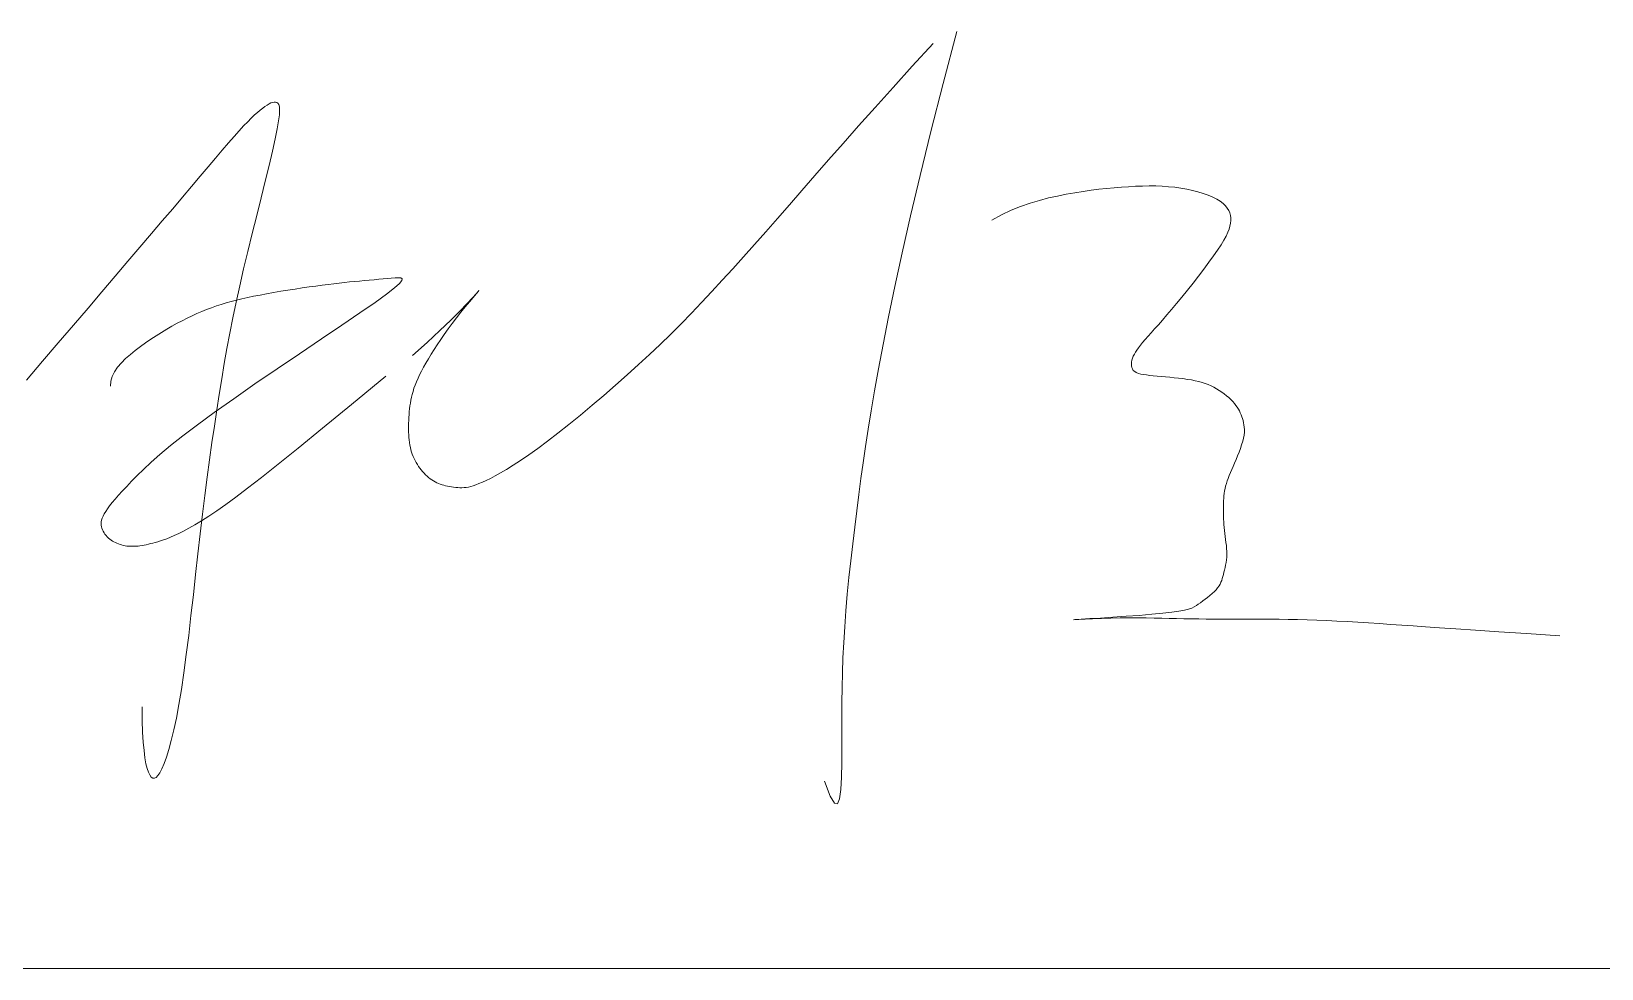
# Model space of a CAD drawing. Header units: millimetres. Extents: x 24 to 5990, y 50 to 4250.
# Drawn here: x 5768.1 to 5872.8, y 1109 to 1171.5 of the extents above; entities that cross this region are included whole.
import ezdxf

# ---------------------------------------------------------------- set-up
doc = ezdxf.new("R2010")
doc.units = ezdxf.units.MM
doc.linetypes.add('XKITLINE00', pattern=[0])
doc.layers.add('OtherObjectType', color=1, linetype='Continuous', lineweight=0)

# ---------------------------------------------------------------- blocks, each defined once
blk = doc.blocks.new('*A5')
at = {"layer": 'OtherObjectType', "color": 7, "linetype": 'XKITLINE00', "lineweight": 0}
for p, q in [((5829.82, 1171.48), (5828.9, 1168.02)), ((5826.85, 1169.16), (5828.24, 1170.67)), ((5825.57, 1167.75), (5826.85, 1169.16)), ((5828.9, 1168.02), (5828.09, 1164.82)), ((5784.22, 1166.75), (5784.33, 1166.77)), ((5784.33, 1166.77), (5784.42, 1166.77)), ((5784.42, 1166.77), (5784.5, 1166.74)), ((5824.38, 1166.42), (5825.57, 1167.75)), ((5782.8, 1165.7), (5783.02, 1165.91)), ((5783.02, 1165.91), (5783.22, 1166.08)), ((5783.22, 1166.08), (5783.39, 1166.23)), ((5783.39, 1166.23), (5783.56, 1166.36)), ((5783.56, 1166.36), (5783.71, 1166.48)), ((5783.71, 1166.48), (5783.85, 1166.57)), ((5783.85, 1166.57), (5783.99, 1166.65)), ((5783.99, 1166.65), (5784.11, 1166.71)), ((5784.11, 1166.71), (5784.22, 1166.75)), ((5784.5, 1166.74), (5784.57, 1166.69)), ((5784.57, 1166.69), (5784.63, 1166.6)), ((5784.67, 1165.92), (5784.62, 1165.51)), ((5784.63, 1166.6), (5784.67, 1166.45)), ((5784.67, 1166.45), (5784.68, 1166.23)), ((5784.68, 1166.23), (5784.67, 1165.92)), ((5823.27, 1165.18), (5824.38, 1166.42)), ((5781.65, 1164.48), (5781.99, 1164.85)), ((5781.99, 1164.85), (5782.29, 1165.18)), ((5782.29, 1165.18), (5782.56, 1165.46)), ((5782.56, 1165.46), (5782.8, 1165.7)), ((5784.53, 1164.98), (5784.39, 1164.31)), ((5784.62, 1165.51), (5784.53, 1164.98)), ((5822.24, 1164.02), (5823.27, 1165.18)), ((5828.09, 1164.82), (5827.37, 1161.88)), ((5780.86, 1163.57), (5781.28, 1164.05)), ((5781.28, 1164.05), (5781.65, 1164.48)), ((5784.39, 1164.31), (5784.21, 1163.5)), ((5821.27, 1162.91), (5822.24, 1164.02)), ((5779.92, 1162.46), (5780.41, 1163.04)), ((5780.41, 1163.04), (5780.86, 1163.57)), ((5784.21, 1163.5), (5783.98, 1162.55)), ((5820.36, 1161.87), (5821.27, 1162.91)), ((5778.82, 1161.15), (5779.39, 1161.83)), ((5779.39, 1161.83), (5779.92, 1162.46)), ((5783.98, 1162.55), (5783.73, 1161.51)), ((5819.49, 1160.87), (5820.36, 1161.87)), ((5827.37, 1161.88), (5826.73, 1159.18)), ((5778.21, 1160.43), (5778.82, 1161.15)), ((5783.73, 1161.51), (5783.45, 1160.39)), ((5818.66, 1159.92), (5819.49, 1160.87)), ((5835.93, 1160.38), (5836.53, 1160.51)), ((5836.53, 1160.51), (5837.11, 1160.63)), ((5837.11, 1160.63), (5837.68, 1160.73)), ((5837.68, 1160.73), (5838.23, 1160.82)), ((5838.23, 1160.82), (5838.77, 1160.89)), ((5838.77, 1160.89), (5839.29, 1160.96)), ((5839.29, 1160.96), (5839.8, 1161.02)), ((5839.8, 1161.02), (5840.3, 1161.06)), ((5840.3, 1161.06), (5840.79, 1161.1)), ((5840.79, 1161.1), (5841.26, 1161.13)), ((5841.26, 1161.13), (5841.73, 1161.16)), ((5841.73, 1161.16), (5842.19, 1161.17)), ((5842.19, 1161.17), (5842.63, 1161.18)), ((5842.63, 1161.18), (5843.07, 1161.18)), ((5843.07, 1161.18), (5843.5, 1161.16)), ((5843.5, 1161.16), (5843.92, 1161.13)), ((5843.92, 1161.13), (5844.34, 1161.09)), ((5844.34, 1161.09), (5844.74, 1161.04)), ((5844.74, 1161.04), (5845.14, 1160.97)), ((5845.14, 1160.97), (5845.52, 1160.88)), ((5845.52, 1160.88), (5845.89, 1160.79)), ((5845.89, 1160.79), (5846.24, 1160.68)), ((5846.24, 1160.68), (5846.57, 1160.56)), ((5846.57, 1160.56), (5846.87, 1160.43)), ((5776.87, 1158.86), (5777.56, 1159.66)), ((5777.56, 1159.66), (5778.21, 1160.43)), ((5783.45, 1160.39), (5783.16, 1159.22)), ((5817.86, 1159), (5818.66, 1159.92)), ((5832.79, 1159.25), (5833.43, 1159.56)), ((5833.43, 1159.56), (5834.07, 1159.82)), ((5834.07, 1159.82), (5834.7, 1160.04)), ((5834.7, 1160.04), (5835.32, 1160.22)), ((5835.32, 1160.22), (5835.93, 1160.38)), ((5846.87, 1160.43), (5847.14, 1160.3)), ((5847.14, 1160.3), (5847.37, 1160.16)), ((5847.37, 1160.16), (5847.56, 1160.01)), ((5847.56, 1160.01), (5847.72, 1159.86)), ((5847.72, 1159.86), (5847.84, 1159.71)), ((5847.84, 1159.71), (5847.94, 1159.55)), ((5847.94, 1159.55), (5848.01, 1159.39)), ((5776.15, 1158), (5776.87, 1158.86)), ((5783.16, 1159.22), (5782.86, 1158.02)), ((5817.08, 1158.12), (5817.86, 1159)), ((5826.73, 1159.18), (5826.17, 1156.72)), ((5832.14, 1158.89), (5832.79, 1159.25)), ((5848.02, 1158.51), (5847.97, 1158.31)), ((5848.01, 1159.39), (5848.05, 1159.22)), ((5848.06, 1158.7), (5848.02, 1158.51)), ((5848.05, 1159.22), (5848.07, 1159.05)), ((5848.07, 1158.88), (5848.06, 1158.7)), ((5848.07, 1159.05), (5848.07, 1158.88)), ((5775.38, 1157.1), (5776.15, 1158)), ((5782.86, 1158.02), (5782.57, 1156.82)), ((5816.33, 1157.27), (5817.08, 1158.12)), ((5847.62, 1157.57), (5847.43, 1157.26)), ((5847.77, 1157.84), (5847.62, 1157.57)), ((5847.88, 1158.09), (5847.77, 1157.84)), ((5847.97, 1158.31), (5847.88, 1158.09)), ((5774.58, 1156.16), (5775.38, 1157.1)), ((5782.57, 1156.82), (5782.29, 1155.65)), ((5814.89, 1155.66), (5815.6, 1156.45)), ((5815.6, 1156.45), (5816.33, 1157.27)), ((5826.17, 1156.72), (5825.69, 1154.48)), ((5846.93, 1156.52), (5846.62, 1156.09)), ((5847.2, 1156.91), (5846.93, 1156.52)), ((5847.43, 1157.26), (5847.2, 1156.91)), ((5773.73, 1155.17), (5774.58, 1156.16)), ((5782.29, 1155.65), (5782.03, 1154.53)), ((5814.19, 1154.89), (5814.89, 1155.66)), ((5846.29, 1155.64), (5845.93, 1155.17)), ((5846.62, 1156.09), (5846.29, 1155.64)), ((5772.85, 1154.13), (5773.73, 1155.17)), ((5782.03, 1154.53), (5781.8, 1153.44)), ((5784.76, 1154.16), (5785.24, 1154.24)), ((5785.24, 1154.24), (5785.72, 1154.31)), ((5785.72, 1154.31), (5786.2, 1154.39)), ((5786.2, 1154.39), (5786.66, 1154.45)), ((5786.66, 1154.45), (5787.11, 1154.51)), ((5787.11, 1154.51), (5787.53, 1154.57)), ((5787.53, 1154.57), (5787.92, 1154.62)), ((5787.92, 1154.62), (5788.3, 1154.66)), ((5788.3, 1154.66), (5788.66, 1154.7)), ((5788.66, 1154.7), (5789.01, 1154.74)), ((5789.01, 1154.74), (5789.35, 1154.78)), ((5789.35, 1154.78), (5789.68, 1154.81)), ((5789.68, 1154.81), (5790.01, 1154.84)), ((5790.01, 1154.84), (5790.34, 1154.87)), ((5790.34, 1154.87), (5790.66, 1154.9)), ((5790.66, 1154.9), (5790.98, 1154.93)), ((5790.98, 1154.93), (5791.29, 1154.96)), ((5791.29, 1154.96), (5791.58, 1154.99)), ((5791.58, 1154.99), (5791.86, 1155.01)), ((5792.34, 1154.39), (5791.81, 1153.97)), ((5791.86, 1155.01), (5792.13, 1155.03)), ((5792.13, 1155.03), (5792.38, 1155.05)), ((5792.67, 1154.68), (5792.34, 1154.39)), ((5792.38, 1155.05), (5792.6, 1155.06)), ((5792.6, 1155.06), (5792.77, 1155.05)), ((5792.84, 1154.88), (5792.67, 1154.68)), ((5792.77, 1155.05), (5792.86, 1154.99)), ((5792.86, 1154.99), (5792.84, 1154.88)), ((5797.97, 1154.21), (5797.91, 1154.15)), ((5797.94, 1154.17), (5797.97, 1154.21)), ((5813.5, 1154.14), (5814.19, 1154.89)), ((5825.69, 1154.48), (5825.27, 1152.45)), ((5845.19, 1154.23), (5844.82, 1153.77)), ((5845.56, 1154.7), (5845.19, 1154.23)), ((5845.93, 1155.17), (5845.56, 1154.7)), ((5771.92, 1153.04), (5772.85, 1154.13)), ((5780.14, 1153.06), (5780.47, 1153.18)), ((5780.47, 1153.18), (5780.79, 1153.28)), ((5780.79, 1153.28), (5781.12, 1153.38)), ((5781.12, 1153.38), (5781.46, 1153.48)), ((5781.46, 1153.48), (5781.81, 1153.57)), ((5781.8, 1153.44), (5781.58, 1152.39)), ((5781.81, 1153.57), (5782.18, 1153.66)), ((5782.18, 1153.66), (5782.56, 1153.74)), ((5782.56, 1153.74), (5782.95, 1153.83)), ((5782.95, 1153.83), (5783.38, 1153.91)), ((5783.38, 1153.91), (5783.82, 1153.99)), ((5783.82, 1153.99), (5784.28, 1154.08)), ((5784.28, 1154.08), (5784.76, 1154.16)), ((5791.05, 1153.42), (5790.04, 1152.72)), ((5791.81, 1153.97), (5791.05, 1153.42)), ((5796.7, 1152.84), (5797.18, 1153.34)), ((5797.34, 1153.46), (5797.06, 1153.12)), ((5797.18, 1153.34), (5797.54, 1153.73)), ((5797.58, 1153.75), (5797.34, 1153.46)), ((5797.54, 1153.73), (5797.8, 1154.01)), ((5797.78, 1153.99), (5797.58, 1153.75)), ((5797.91, 1154.15), (5797.78, 1153.99)), ((5797.8, 1154.01), (5797.94, 1154.17)), ((5812.13, 1152.7), (5812.81, 1153.41)), ((5812.81, 1153.41), (5813.5, 1154.14)), ((5844.46, 1153.34), (5844.13, 1152.94)), ((5844.82, 1153.77), (5844.46, 1153.34)), ((5770.95, 1151.91), (5771.92, 1153.04)), ((5777.85, 1152.03), (5778.19, 1152.2)), ((5778.19, 1152.2), (5778.52, 1152.37)), ((5778.52, 1152.37), (5778.85, 1152.53)), ((5778.85, 1152.53), (5779.18, 1152.68)), ((5779.18, 1152.68), (5779.5, 1152.81)), ((5779.5, 1152.81), (5779.82, 1152.94)), ((5779.82, 1152.94), (5780.14, 1153.06)), ((5781.58, 1152.39), (5781.37, 1151.36)), ((5790.04, 1152.72), (5788.83, 1151.9)), ((5795.37, 1151.54), (5796.1, 1152.24)), ((5796.1, 1152.24), (5796.7, 1152.84)), ((5796.47, 1152.38), (5796.19, 1152.01)), ((5796.76, 1152.76), (5796.47, 1152.38)), ((5797.06, 1153.12), (5796.76, 1152.76)), ((5811.44, 1152), (5812.13, 1152.7)), ((5825.27, 1152.45), (5824.91, 1150.62)), ((5843.52, 1152.24), (5843.25, 1151.93)), ((5843.81, 1152.58), (5843.52, 1152.24)), ((5844.13, 1152.94), (5843.81, 1152.58)), ((5769.93, 1150.72), (5770.95, 1151.91)), ((5776.1, 1150.96), (5776.45, 1151.2)), ((5776.45, 1151.2), (5776.81, 1151.42)), ((5776.81, 1151.42), (5777.16, 1151.63)), ((5777.16, 1151.63), (5777.51, 1151.83)), ((5777.51, 1151.83), (5777.85, 1152.03)), ((5781.37, 1151.36), (5781.18, 1150.35)), ((5788.83, 1151.9), (5787.47, 1150.98)), ((5794.53, 1150.75), (5795.37, 1151.54)), ((5795.66, 1151.29), (5795.42, 1150.94)), ((5795.92, 1151.65), (5795.66, 1151.29)), ((5796.19, 1152.01), (5795.92, 1151.65)), ((5810.04, 1150.62), (5810.75, 1151.31)), ((5810.75, 1151.31), (5811.44, 1152)), ((5842.56, 1151.16), (5842.37, 1150.94)), ((5842.77, 1151.39), (5842.56, 1151.16)), ((5843, 1151.65), (5842.77, 1151.39)), ((5843.25, 1151.93), (5843, 1151.65)), ((5768.88, 1149.5), (5769.93, 1150.72)), ((5774.74, 1149.95), (5775.07, 1150.21)), ((5775.07, 1150.21), (5775.41, 1150.47)), ((5775.41, 1150.47), (5775.75, 1150.72)), ((5775.75, 1150.72), (5776.1, 1150.96)), ((5781.18, 1150.35), (5781, 1149.34)), ((5787.47, 1150.98), (5786.02, 1150)), ((5793.55, 1149.88), (5794.53, 1150.75)), ((5794.98, 1150.27), (5794.78, 1149.96)), ((5795.19, 1150.6), (5794.98, 1150.27)), ((5795.42, 1150.94), (5795.19, 1150.6)), ((5809.33, 1149.94), (5810.04, 1150.62)), ((5824.91, 1150.62), (5824.6, 1148.99)), ((5841.73, 1150.1), (5841.65, 1149.96)), ((5841.82, 1150.24), (5841.73, 1150.1)), ((5841.93, 1150.4), (5841.82, 1150.24)), ((5842.06, 1150.56), (5841.93, 1150.4)), ((5842.2, 1150.74), (5842.06, 1150.56)), ((5842.37, 1150.94), (5842.2, 1150.74)), ((5767.81, 1148.24), (5768.88, 1149.5)), ((5773.68, 1148.79), (5773.88, 1149.1)), ((5773.88, 1149.1), (5774.14, 1149.39)), ((5774.14, 1149.39), (5774.42, 1149.67)), ((5774.42, 1149.67), (5774.74, 1149.95)), ((5781, 1149.34), (5780.83, 1148.32)), ((5784.52, 1148.99), (5783.04, 1147.98)), ((5786.02, 1150), (5784.52, 1148.99)), ((5794.28, 1149.1), (5794.14, 1148.84)), ((5794.43, 1149.37), (5794.28, 1149.1)), ((5794.6, 1149.66), (5794.43, 1149.37)), ((5794.78, 1149.96), (5794.6, 1149.66)), ((5807.85, 1148.59), (5808.6, 1149.27)), ((5808.6, 1149.27), (5809.33, 1149.94)), ((5824.6, 1148.99), (5824.33, 1147.52)), ((5841.46, 1149.44), (5841.45, 1149.31)), ((5841.45, 1149.31), (5841.46, 1149.2)), ((5841.49, 1149.57), (5841.46, 1149.44)), ((5841.46, 1149.2), (5841.48, 1149.08)), ((5841.48, 1149.08), (5841.52, 1148.98)), ((5841.53, 1149.7), (5841.49, 1149.57)), ((5841.52, 1148.98), (5841.58, 1148.89)), ((5841.58, 1149.83), (5841.53, 1149.7)), ((5841.65, 1149.96), (5841.58, 1149.83)), ((5773.41, 1147.83), (5773.43, 1148.16)), ((5773.43, 1148.16), (5773.52, 1148.48)), ((5773.52, 1148.48), (5773.68, 1148.79)), ((5780.83, 1148.32), (5780.66, 1147.29)), ((5783.04, 1147.98), (5781.63, 1147)), ((5789.47, 1146.62), (5791.77, 1148.51)), ((5793.81, 1148.13), (5793.72, 1147.91)), ((5793.91, 1148.36), (5793.81, 1148.13)), ((5794.02, 1148.59), (5793.91, 1148.36)), ((5794.14, 1148.84), (5794.02, 1148.59)), ((5807.08, 1147.9), (5807.85, 1148.59)), ((5841.58, 1148.89), (5841.67, 1148.81)), ((5841.67, 1148.81), (5841.78, 1148.74)), ((5841.78, 1148.74), (5841.92, 1148.69)), ((5841.92, 1148.69), (5842.07, 1148.64)), ((5842.07, 1148.64), (5842.25, 1148.61)), ((5842.25, 1148.61), (5842.45, 1148.58)), ((5842.45, 1148.58), (5842.67, 1148.55)), ((5842.67, 1148.55), (5842.91, 1148.53)), ((5842.91, 1148.53), (5843.16, 1148.51)), ((5843.16, 1148.51), (5843.44, 1148.48)), ((5843.44, 1148.48), (5843.72, 1148.46)), ((5843.72, 1148.46), (5844.01, 1148.43)), ((5844.01, 1148.43), (5844.31, 1148.4)), ((5844.31, 1148.4), (5844.6, 1148.37)), ((5844.6, 1148.37), (5844.89, 1148.34)), ((5844.89, 1148.34), (5845.18, 1148.29)), ((5845.18, 1148.29), (5845.45, 1148.25)), ((5845.45, 1148.25), (5845.7, 1148.2)), ((5845.7, 1148.2), (5845.94, 1148.14)), ((5845.94, 1148.14), (5846.16, 1148.08)), ((5846.16, 1148.08), (5846.37, 1148.01)), ((5846.37, 1148.01), (5846.57, 1147.94)), ((5846.57, 1147.94), (5846.77, 1147.85)), ((5781.63, 1147), (5780.33, 1146.09)), ((5780.66, 1147.29), (5780.5, 1146.25)), ((5793.43, 1146.9), (5793.4, 1146.71)), ((5793.47, 1147.1), (5793.43, 1146.9)), ((5793.52, 1147.29), (5793.47, 1147.1)), ((5793.58, 1147.49), (5793.52, 1147.29)), ((5793.64, 1147.7), (5793.58, 1147.49)), ((5793.72, 1147.91), (5793.64, 1147.7)), ((5805.51, 1146.56), (5806.3, 1147.22)), ((5806.3, 1147.22), (5807.08, 1147.9)), ((5824.33, 1147.52), (5824.1, 1146.18)), ((5846.77, 1147.85), (5846.95, 1147.76)), ((5846.95, 1147.76), (5847.13, 1147.66)), ((5847.13, 1147.66), (5847.31, 1147.55)), ((5847.31, 1147.55), (5847.48, 1147.44)), ((5847.48, 1147.44), (5847.64, 1147.32)), ((5847.64, 1147.32), (5847.8, 1147.2)), ((5847.8, 1147.2), (5847.95, 1147.07)), ((5847.95, 1147.07), (5848.08, 1146.94)), ((5848.08, 1146.94), (5848.21, 1146.81)), ((5780.33, 1146.09), (5779.21, 1145.26)), ((5780.5, 1146.25), (5780.34, 1145.17)), ((5787.54, 1145.03), (5789.47, 1146.62)), ((5793.31, 1145.94), (5793.3, 1145.75)), ((5793.33, 1146.14), (5793.31, 1145.94)), ((5793.35, 1146.33), (5793.33, 1146.14)), ((5793.37, 1146.52), (5793.35, 1146.33)), ((5793.4, 1146.71), (5793.37, 1146.52)), ((5803.97, 1145.29), (5804.73, 1145.91)), ((5804.73, 1145.91), (5805.51, 1146.56)), ((5824.1, 1146.18), (5823.9, 1144.96)), ((5848.21, 1146.81), (5848.32, 1146.68)), ((5848.32, 1146.68), (5848.42, 1146.55)), ((5848.42, 1146.55), (5848.51, 1146.43)), ((5848.51, 1146.43), (5848.59, 1146.3)), ((5848.59, 1146.3), (5848.65, 1146.18)), ((5848.65, 1146.18), (5848.71, 1146.06)), ((5848.71, 1146.06), (5848.76, 1145.93)), ((5848.76, 1145.93), (5848.81, 1145.8)), ((5779.21, 1145.26), (5778.24, 1144.52)), ((5780.34, 1145.17), (5780.18, 1144.07)), ((5785.92, 1143.71), (5787.54, 1145.03)), ((5793.28, 1145.16), (5793.27, 1144.97)), ((5793.27, 1144.97), (5793.28, 1144.78)), ((5793.29, 1145.55), (5793.28, 1145.36)), ((5793.28, 1145.36), (5793.28, 1145.16)), ((5793.28, 1144.78), (5793.29, 1144.6)), ((5793.3, 1145.75), (5793.29, 1145.55)), ((5803.23, 1144.71), (5803.97, 1145.29)), ((5823.9, 1144.96), (5823.73, 1143.82)), ((5848.81, 1145.8), (5848.85, 1145.67)), ((5848.85, 1145.67), (5848.89, 1145.54)), ((5848.89, 1145.54), (5848.93, 1145.4)), ((5848.93, 1145.4), (5848.95, 1145.26)), ((5848.95, 1145.26), (5848.97, 1145.1)), ((5848.97, 1145.1), (5848.98, 1144.94)), ((5848.98, 1144.94), (5848.98, 1144.77)), ((5777.41, 1143.87), (5776.71, 1143.28)), ((5778.24, 1144.52), (5777.41, 1143.87)), ((5780.18, 1144.07), (5780.02, 1142.93)), ((5793.29, 1144.6), (5793.3, 1144.42)), ((5793.3, 1144.42), (5793.31, 1144.25)), ((5793.31, 1144.25), (5793.34, 1144.08)), ((5793.34, 1144.08), (5793.36, 1143.91)), ((5793.36, 1143.91), (5793.4, 1143.75)), ((5793.4, 1143.75), (5793.43, 1143.6)), ((5801.89, 1143.68), (5802.54, 1144.17)), ((5802.54, 1144.17), (5803.23, 1144.71)), ((5823.73, 1143.82), (5823.58, 1142.73)), ((5848.8, 1143.93), (5848.72, 1143.68)), ((5848.87, 1144.16), (5848.8, 1143.93)), ((5848.92, 1144.38), (5848.87, 1144.16)), ((5848.96, 1144.58), (5848.92, 1144.38)), ((5848.98, 1144.77), (5848.96, 1144.58)), ((5776.12, 1142.76), (5775.62, 1142.29)), ((5776.71, 1143.28), (5776.12, 1142.76)), ((5780.02, 1142.93), (5779.86, 1141.76)), ((5784.58, 1142.63), (5785.92, 1143.71)), ((5793.43, 1143.6), (5793.48, 1143.44)), ((5793.48, 1143.44), (5793.53, 1143.3)), ((5793.53, 1143.3), (5793.59, 1143.15)), ((5793.59, 1143.15), (5793.65, 1143.01)), ((5793.65, 1143.01), (5793.72, 1142.87)), ((5793.72, 1142.87), (5793.79, 1142.74)), ((5793.79, 1142.74), (5793.87, 1142.61)), ((5800.26, 1142.57), (5800.75, 1142.89)), ((5800.75, 1142.89), (5801.29, 1143.26)), ((5801.29, 1143.26), (5801.89, 1143.68)), ((5823.58, 1142.73), (5823.43, 1141.67)), ((5848.33, 1142.71), (5848.23, 1142.48)), ((5848.43, 1142.95), (5848.33, 1142.71)), ((5848.53, 1143.19), (5848.43, 1142.95)), ((5848.63, 1143.44), (5848.53, 1143.19)), ((5848.72, 1143.68), (5848.63, 1143.44)), ((5775.19, 1141.87), (5774.82, 1141.5)), ((5775.62, 1142.29), (5775.19, 1141.87)), ((5779.86, 1141.76), (5779.7, 1140.55)), ((5782.55, 1141.03), (5783.47, 1141.75)), ((5783.47, 1141.75), (5784.58, 1142.63)), ((5793.87, 1142.61), (5793.95, 1142.49)), ((5793.95, 1142.49), (5794.04, 1142.37)), ((5794.04, 1142.37), (5794.13, 1142.25)), ((5794.13, 1142.25), (5794.22, 1142.14)), ((5794.22, 1142.14), (5794.32, 1142.03)), ((5794.32, 1142.03), (5794.42, 1141.93)), ((5794.42, 1141.93), (5794.52, 1141.84)), ((5794.52, 1141.84), (5794.62, 1141.75)), ((5794.62, 1141.75), (5794.72, 1141.66)), ((5794.72, 1141.66), (5794.83, 1141.59)), ((5798.45, 1141.55), (5798.73, 1141.69)), ((5798.73, 1141.69), (5799.05, 1141.86)), ((5799.05, 1141.86), (5799.41, 1142.06)), ((5799.41, 1142.06), (5799.81, 1142.29)), ((5799.81, 1142.29), (5800.26, 1142.57)), ((5823.43, 1141.67), (5823.29, 1140.61)), ((5847.9, 1141.69), (5847.84, 1141.52)), ((5847.97, 1141.87), (5847.9, 1141.69)), ((5848.05, 1142.07), (5847.97, 1141.87)), ((5848.14, 1142.27), (5848.05, 1142.07)), ((5848.23, 1142.48), (5848.14, 1142.27)), ((5774.2, 1140.84), (5773.95, 1140.56)), ((5774.5, 1141.15), (5774.2, 1140.84)), ((5774.82, 1141.5), (5774.5, 1141.15)), ((5781.77, 1140.44), (5782.55, 1141.03)), ((5794.83, 1141.59), (5794.94, 1141.52)), ((5794.94, 1141.52), (5795.05, 1141.45)), ((5795.05, 1141.45), (5795.16, 1141.4)), ((5795.16, 1141.4), (5795.27, 1141.35)), ((5795.27, 1141.35), (5795.39, 1141.3)), ((5795.39, 1141.3), (5795.51, 1141.26)), ((5795.51, 1141.26), (5795.63, 1141.23)), ((5795.63, 1141.23), (5795.75, 1141.2)), ((5795.75, 1141.2), (5795.88, 1141.17)), ((5795.88, 1141.17), (5796.01, 1141.14)), ((5796.01, 1141.14), (5796.14, 1141.12)), ((5796.14, 1141.12), (5796.28, 1141.1)), ((5796.28, 1141.1), (5796.42, 1141.08)), ((5796.42, 1141.08), (5796.56, 1141.07)), ((5796.56, 1141.07), (5796.7, 1141.06)), ((5796.7, 1141.06), (5796.84, 1141.06)), ((5796.84, 1141.06), (5796.98, 1141.07)), ((5796.98, 1141.07), (5797.12, 1141.08)), ((5797.12, 1141.08), (5797.27, 1141.11)), ((5797.27, 1141.11), (5797.42, 1141.15)), ((5797.42, 1141.15), (5797.59, 1141.19)), ((5797.59, 1141.19), (5797.77, 1141.26)), ((5797.77, 1141.26), (5797.97, 1141.34)), ((5797.97, 1141.34), (5798.2, 1141.44)), ((5798.2, 1141.44), (5798.45, 1141.55)), ((5823.29, 1140.61), (5823.16, 1139.53)), ((5847.64, 1140.69), (5847.62, 1140.53)), ((5847.66, 1140.85), (5847.64, 1140.69)), ((5847.69, 1141.02), (5847.66, 1140.85)), ((5847.73, 1141.18), (5847.69, 1141.02)), ((5847.78, 1141.35), (5847.73, 1141.18)), ((5847.84, 1141.52), (5847.78, 1141.35)), ((5773.22, 1139.66), (5773.1, 1139.48)), ((5773.36, 1139.85), (5773.22, 1139.66)), ((5773.53, 1140.07), (5773.36, 1139.85)), ((5773.72, 1140.3), (5773.53, 1140.07)), ((5773.95, 1140.56), (5773.72, 1140.3)), ((5779.7, 1140.55), (5779.55, 1139.3)), ((5780.51, 1139.53), (5781.11, 1139.95)), ((5781.11, 1139.95), (5781.77, 1140.44)), ((5847.61, 1140.36), (5847.6, 1140.2)), ((5847.6, 1140.2), (5847.6, 1140.03)), ((5847.6, 1140.03), (5847.6, 1139.86)), ((5847.6, 1139.86), (5847.6, 1139.69)), ((5847.6, 1139.69), (5847.6, 1139.52)), ((5847.62, 1140.53), (5847.61, 1140.36)), ((5772.8, 1138.79), (5772.79, 1138.68)), ((5772.79, 1138.68), (5772.79, 1138.57)), ((5772.79, 1138.57), (5772.81, 1138.46)), ((5772.82, 1138.91), (5772.8, 1138.79)), ((5772.86, 1139.04), (5772.82, 1138.91)), ((5772.92, 1139.17), (5772.86, 1139.04)), ((5773, 1139.32), (5772.92, 1139.17)), ((5773.1, 1139.48), (5773, 1139.32)), ((5778.64, 1138.36), (5779.04, 1138.59)), ((5779.04, 1138.59), (5779.47, 1138.85)), ((5779.55, 1139.3), (5779.4, 1138)), ((5779.47, 1138.85), (5779.96, 1139.16)), ((5779.96, 1139.16), (5780.51, 1139.53)), ((5823.16, 1139.53), (5823.02, 1138.43)), ((5847.6, 1139.52), (5847.6, 1139.34)), ((5847.6, 1139.34), (5847.6, 1139.16)), ((5847.6, 1139.16), (5847.6, 1138.98)), ((5847.6, 1138.98), (5847.61, 1138.79)), ((5847.61, 1138.79), (5847.62, 1138.61)), ((5847.62, 1138.61), (5847.63, 1138.41)), ((5772.81, 1138.46), (5772.84, 1138.36)), ((5772.84, 1138.36), (5772.88, 1138.26)), ((5772.88, 1138.26), (5772.93, 1138.16)), ((5772.93, 1138.16), (5772.99, 1138.06)), ((5772.99, 1138.06), (5773.05, 1137.97)), ((5773.05, 1137.97), (5773.12, 1137.88)), ((5773.12, 1137.88), (5773.2, 1137.79)), ((5773.2, 1137.79), (5773.28, 1137.71)), ((5773.28, 1137.71), (5773.37, 1137.64)), ((5773.37, 1137.64), (5773.46, 1137.57)), ((5773.46, 1137.57), (5773.55, 1137.51)), ((5773.55, 1137.51), (5773.64, 1137.46)), ((5773.64, 1137.46), (5773.74, 1137.41)), ((5776.4, 1137.41), (5776.57, 1137.46)), ((5776.57, 1137.46), (5776.75, 1137.52)), ((5776.75, 1137.52), (5776.95, 1137.59)), ((5776.95, 1137.59), (5777.17, 1137.67)), ((5777.17, 1137.67), (5777.41, 1137.76)), ((5777.41, 1137.76), (5777.67, 1137.88)), ((5777.67, 1137.88), (5777.96, 1138.01)), ((5777.96, 1138.01), (5778.28, 1138.17)), ((5778.28, 1138.17), (5778.64, 1138.36)), ((5779.4, 1138), (5779.24, 1136.66)), ((5823.02, 1138.43), (5822.88, 1137.32)), ((5847.63, 1138.41), (5847.65, 1138.22)), ((5847.65, 1138.22), (5847.67, 1138.02)), ((5847.67, 1138.02), (5847.7, 1137.82)), ((5847.7, 1137.82), (5847.73, 1137.62)), ((5847.73, 1137.62), (5847.75, 1137.41)), ((5773.74, 1137.41), (5773.84, 1137.36)), ((5773.84, 1137.36), (5773.94, 1137.32)), ((5773.94, 1137.32), (5774.05, 1137.28)), ((5774.05, 1137.28), (5774.16, 1137.25)), ((5774.16, 1137.25), (5774.27, 1137.22)), ((5774.27, 1137.22), (5774.39, 1137.2)), ((5774.39, 1137.2), (5774.5, 1137.18)), ((5774.5, 1137.18), (5774.63, 1137.17)), ((5774.63, 1137.17), (5774.75, 1137.16)), ((5774.75, 1137.16), (5774.87, 1137.16)), ((5774.87, 1137.16), (5775, 1137.16)), ((5775, 1137.16), (5775.13, 1137.17)), ((5775.13, 1137.17), (5775.25, 1137.18)), ((5775.25, 1137.18), (5775.38, 1137.2)), ((5775.38, 1137.2), (5775.52, 1137.22)), ((5775.52, 1137.22), (5775.65, 1137.24)), ((5775.65, 1137.24), (5775.79, 1137.27)), ((5775.79, 1137.27), (5775.94, 1137.3)), ((5775.94, 1137.3), (5776.08, 1137.34)), ((5776.08, 1137.34), (5776.24, 1137.37)), ((5776.24, 1137.37), (5776.4, 1137.41)), ((5779.24, 1136.66), (5779.09, 1135.29)), ((5822.88, 1137.32), (5822.75, 1136.2)), ((5847.75, 1137.41), (5847.78, 1137.21)), ((5847.78, 1137.21), (5847.8, 1137.01)), ((5847.81, 1136.43), (5847.79, 1136.25)), ((5847.8, 1137.01), (5847.81, 1136.81)), ((5847.81, 1136.81), (5847.81, 1136.62)), ((5847.81, 1136.62), (5847.81, 1136.43)), ((5822.75, 1136.2), (5822.63, 1135.08)), ((5847.62, 1135.43), (5847.58, 1135.29)), ((5847.66, 1135.58), (5847.62, 1135.43)), ((5847.7, 1135.74), (5847.66, 1135.58)), ((5847.73, 1135.91), (5847.7, 1135.74)), ((5847.76, 1136.08), (5847.73, 1135.91)), ((5847.79, 1136.25), (5847.76, 1136.08)), ((5779.09, 1135.29), (5778.94, 1133.92)), ((5822.63, 1135.08), (5822.52, 1133.97)), ((5847.2, 1134.4), (5847.1, 1134.27)), ((5847.29, 1134.52), (5847.2, 1134.4)), ((5847.36, 1134.64), (5847.29, 1134.52)), ((5847.42, 1134.77), (5847.36, 1134.64)), ((5847.47, 1134.89), (5847.42, 1134.77)), ((5847.51, 1135.02), (5847.47, 1134.89)), ((5847.55, 1135.15), (5847.51, 1135.02)), ((5847.58, 1135.29), (5847.55, 1135.15)), ((5778.94, 1133.92), (5778.78, 1132.55)), ((5822.52, 1133.97), (5822.43, 1132.87)), ((5845.91, 1133.3), (5845.78, 1133.21)), ((5846.06, 1133.4), (5845.91, 1133.3)), ((5846.21, 1133.52), (5846.06, 1133.4)), ((5846.37, 1133.64), (5846.21, 1133.52)), ((5846.53, 1133.76), (5846.37, 1133.64)), ((5846.69, 1133.89), (5846.53, 1133.76)), ((5846.84, 1134.02), (5846.69, 1133.89)), ((5846.98, 1134.15), (5846.84, 1134.02)), ((5847.1, 1134.27), (5846.98, 1134.15)), ((5778.78, 1132.55), (5778.63, 1131.22)), ((5822.43, 1132.87), (5822.35, 1131.8)), ((5837.74, 1132.28), (5837.6, 1132.27)), ((5837.6, 1132.27), (5837.69, 1132.28)), ((5837.69, 1132.28), (5837.95, 1132.29)), ((5838.1, 1132.3), (5837.74, 1132.28)), ((5837.95, 1132.29), (5838.36, 1132.31)), ((5838.68, 1132.34), (5838.1, 1132.3)), ((5838.36, 1132.31), (5838.87, 1132.33)), ((5839.4, 1132.38), (5838.68, 1132.34)), ((5838.87, 1132.33), (5839.46, 1132.35)), ((5840.22, 1132.44), (5839.4, 1132.38)), ((5839.46, 1132.35), (5840.09, 1132.38)), ((5840.09, 1132.38), (5840.71, 1132.39)), ((5841.1, 1132.5), (5840.22, 1132.44)), ((5840.71, 1132.39), (5841.32, 1132.4)), ((5841.98, 1132.56), (5841.1, 1132.5)), ((5841.32, 1132.4), (5841.89, 1132.4)), ((5841.89, 1132.4), (5842.43, 1132.39)), ((5842.81, 1132.63), (5841.98, 1132.56)), ((5842.43, 1132.39), (5842.96, 1132.38)), ((5843.54, 1132.7), (5842.81, 1132.63)), ((5842.96, 1132.38), (5843.47, 1132.37)), ((5843.47, 1132.37), (5843.97, 1132.36)), ((5844.14, 1132.77), (5843.54, 1132.7)), ((5843.97, 1132.36), (5844.46, 1132.35)), ((5844.61, 1132.83), (5844.14, 1132.77)), ((5844.46, 1132.35), (5844.95, 1132.33)), ((5844.98, 1132.9), (5844.61, 1132.83)), ((5844.95, 1132.33), (5845.45, 1132.32)), ((5845.26, 1132.97), (5844.98, 1132.9)), ((5845.47, 1133.04), (5845.26, 1132.97)), ((5845.45, 1132.32), (5845.94, 1132.32)), ((5845.64, 1133.12), (5845.47, 1133.04)), ((5845.78, 1133.21), (5845.64, 1133.12)), ((5845.94, 1132.32), (5846.44, 1132.31)), ((5846.44, 1132.31), (5846.94, 1132.31)), ((5846.94, 1132.31), (5847.45, 1132.31)), ((5847.45, 1132.31), (5847.97, 1132.31)), ((5847.97, 1132.31), (5848.5, 1132.31)), ((5848.5, 1132.31), (5849.04, 1132.31)), ((5849.04, 1132.31), (5849.59, 1132.3)), ((5849.59, 1132.3), (5850.15, 1132.3)), ((5850.15, 1132.3), (5850.73, 1132.3)), ((5850.73, 1132.3), (5851.31, 1132.3)), ((5851.31, 1132.3), (5851.91, 1132.29)), ((5851.91, 1132.29), (5852.53, 1132.28)), ((5852.53, 1132.28), (5853.16, 1132.26)), ((5853.16, 1132.26), (5853.81, 1132.24)), ((5853.81, 1132.24), (5854.47, 1132.21)), ((5778.63, 1131.22), (5778.47, 1129.94)), ((5822.35, 1131.8), (5822.28, 1130.76)), ((5854.47, 1132.21), (5855.14, 1132.18)), ((5855.14, 1132.18), (5855.83, 1132.14)), ((5855.83, 1132.14), (5856.54, 1132.1)), ((5856.54, 1132.1), (5857.25, 1132.05)), ((5857.25, 1132.05), (5857.98, 1132.01)), ((5857.98, 1132.01), (5858.72, 1131.96)), ((5858.72, 1131.96), (5859.47, 1131.91)), ((5859.47, 1131.91), (5860.24, 1131.85)), ((5860.24, 1131.85), (5861.06, 1131.8)), ((5861.06, 1131.8), (5861.99, 1131.73)), ((5861.99, 1131.73), (5863.08, 1131.66)), ((5863.08, 1131.66), (5864.38, 1131.57)), ((5864.38, 1131.57), (5865.93, 1131.47)), ((5865.93, 1131.47), (5867.79, 1131.34)), ((5867.79, 1131.34), (5870, 1131.19)), ((5822.28, 1130.76), (5822.23, 1129.73)), ((5778.47, 1129.94), (5778.31, 1128.73)), ((5822.23, 1129.73), (5822.2, 1128.73)), ((5778.31, 1128.73), (5778.14, 1127.62)), ((5822.2, 1128.73), (5822.18, 1127.74)), ((5778.14, 1127.62), (5777.98, 1126.61)), ((5822.18, 1127.74), (5822.16, 1126.75)), ((5775.53, 1125.56), (5775.52, 1126.47)), ((5777.98, 1126.61), (5777.81, 1125.71)), ((5822.16, 1126.75), (5822.16, 1125.76)), ((5775.56, 1124.77), (5775.53, 1125.56)), ((5777.64, 1124.92), (5777.47, 1124.22)), ((5777.81, 1125.71), (5777.64, 1124.92)), ((5822.16, 1125.76), (5822.15, 1124.76)), ((5775.6, 1124.1), (5775.56, 1124.77)), ((5775.65, 1123.54), (5775.6, 1124.1)), ((5777.47, 1124.22), (5777.3, 1123.62)), ((5822.15, 1124.76), (5822.15, 1123.75)), ((5775.71, 1123.06), (5775.65, 1123.54)), ((5775.78, 1122.67), (5775.71, 1123.06)), ((5777.14, 1123.11), (5776.99, 1122.68)), ((5777.3, 1123.62), (5777.14, 1123.11)), ((5822.15, 1123.75), (5822.15, 1122.74)), ((5775.86, 1122.36), (5775.78, 1122.67)), ((5775.95, 1122.11), (5775.86, 1122.36)), ((5776.04, 1121.92), (5775.95, 1122.11)), ((5776.13, 1121.78), (5776.04, 1121.92)), ((5776.23, 1121.71), (5776.13, 1121.78)), ((5776.57, 1121.88), (5776.45, 1121.75)), ((5776.7, 1122.07), (5776.57, 1121.88)), ((5776.84, 1122.34), (5776.7, 1122.07)), ((5776.99, 1122.68), (5776.84, 1122.34)), ((5822.13, 1121.77), (5822.09, 1120.95)), ((5822.15, 1122.74), (5822.13, 1121.77)), ((5776.34, 1121.7), (5776.23, 1121.71)), ((5776.45, 1121.75), (5776.34, 1121.7)), ((5821.38, 1120.51), (5821, 1121.51)), ((5822.09, 1120.95), (5822.01, 1120.33)), ((5821.67, 1120.04), (5821.38, 1120.51)), ((5821.87, 1120), (5821.67, 1120.04)), ((5822.01, 1120.33), (5821.87, 1120)), ((5399, 1109.01), (5939.69, 1109.01))]:
    blk.add_line(p, q, dxfattribs=at)

msp = doc.modelspace()

# ---------------------------------------------------------------- block references
at = {"lineweight": 0}
msp.add_blockref('*A5', (0, 0), dxfattribs=at)

doc.saveas('drawing.dxf')
